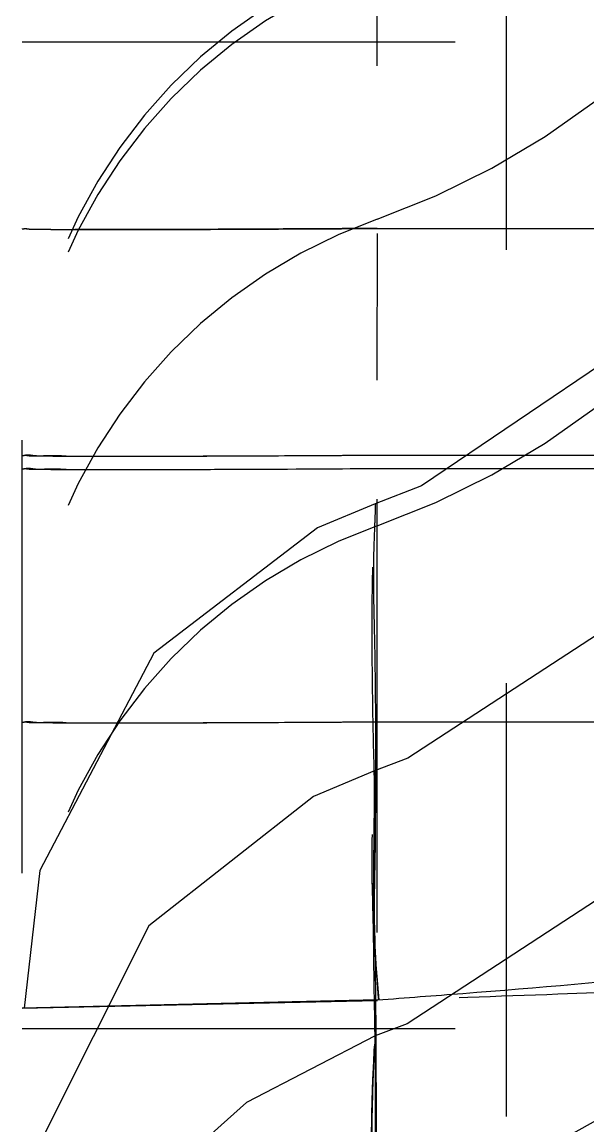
# Model space of a CAD drawing. Header units: millimetres. Extents: x 1147 to 12155, y -6137 to -4403.
# Drawn here: x 3291.451 to 3293.584, y -5134.558 to -5130.395 of the extents above; entities that cross this region are included whole.
import ezdxf

# ---------------------------------------------------------------- set-up
doc = ezdxf.new("R2010")
doc.units = ezdxf.units.MM
doc.header["$LTSCALE"] = 16.335
doc.linetypes.add('HIDDEN', pattern=[0.2, 0.1, -0.1])
doc.layers.add('DEFAULT_2', color=8, linetype='HIDDEN')

msp = doc.modelspace()

# ---------------------------------------------------------------- linework, layer by layer
at = {"layer": 'DEFAULT_2', "color": 8, "linetype": 'HIDDEN'}
for p, q in [((3293.2771, -5402.4154), (3293.2771, -5115.1277)), ((3292.7901, -5388.6539), (3292.7901, -5127.2168)), ((3291.4507, -5388.4307), (3291.4507, -5129.1123)), ((3292.7897, -5130.4275), (3292.7903, -5130.1868)), ((3291.4507, -5130.4697), (3294.7979, -5130.4697)), ((3292.79, -5131.745), (3292.7903, -5131.1923)), ((3292.7901, -5131.1736), (3294.799, -5131.1736)), ((3293.9247, -5131.489), (3292.9564, -5132.1439)), ((3292.7901, -5132.0282), (3294.799, -5132.0282)), ((3292.7901, -5132.0785), (3294.4725, -5132.0785)), ((3292.9564, -5132.1439), (3292.7819, -5132.2114)), ((3292.7816, -5132.2113), (3292.5649, -5132.302)), ((3292.5649, -5132.302), (3291.9477, -5132.7747)), ((3293.8987, -5132.5216), (3292.9059, -5133.1714)), ((3291.9477, -5132.7747), (3291.5175, -5133.5947)), ((3292.7901, -5133.0337), (3294.799, -5133.0337)), ((3292.9059, -5133.1714), (3292.7801, -5133.2187)), ((3292.7798, -5133.2186), (3292.5496, -5133.316)), ((3292.5496, -5133.316), (3291.9286, -5133.8029)), ((3293.897, -5133.523), (3292.9026, -5134.1724)), ((3291.5175, -5133.5947), (3291.4583, -5134.1135)), ((3291.9286, -5133.8029), (3291.5084, -5134.6395)), ((3292.7913, -5134.0823), (3291.4507, -5134.1136)), ((3291.4507, -5134.1136), (3292.7913, -5134.0841)), ((3291.4507, -5134.1901), (3294.799, -5134.1901)), ((3292.9026, -5134.1724), (3292.7819, -5134.2177))]:
    msp.add_line(p, q, dxfattribs=at)
for points in [[(3294.7989, -5132.2162), (3294.5206, -5133.4459), (3293.7659, -5134.4528), (3292.6678, -5135.0637), (3292.4381, -5135.1245)], [(3292.7821, -5134.2176), (3292.2964, -5134.4686), (3291.9538, -5134.7761)]]:
    msp.add_lwpolyline(points, dxfattribs=at)
for centre, radius, start, end in [((3291.7825, -5128.295), 3.0165, 289.5117, 0), ((3293.4617, -5130.4697), 2.011, 109.5117, 180), ((3293.4617, -5131.1736), 2.011, 109.5117, 180.0009), ((3291.7825, -5129.4513), 3.0165, 289.5117, 0), ((3293.4617, -5132.0282), 2.011, 109.5117, 180.0009), ((3293.4617, -5132.0785), 2.011, 109.5117, 180.0009), ((3293.4617, -5133.0337), 2.011, 109.5117, 180.0009), ((3291.7796, -5097.7443), 34.2877, 269.72914, 269.92357), ((3291.8079, -5041.2787), 90.7533, 269.953252, 270.178138), ((3291.4499, -4934.2959), 197.7367, 270.185474, 270.388315), ((3291.7644, -5103.6388), 28.4436, 269.70397, 269.87784), ((3291.8246, -5047.928), 84.1544, 269.917755, 270.180728), ((3291.4646, -4939.4188), 192.6642, 270.185997, 270.394178), ((3293.4617, -5134.1901), 2.011, 109.5117, 180), ((3291.4499, -4935.4149), 197.6232, 270.185578, 270.388536), ((3291.8097, -5087.7714), 45.2661, 269.75663, 270.03024), ((3291.7769, -5029.4935), 103.544, 270.031372, 270.173249)]:
    msp.add_arc(centre, radius, start, end, dxfattribs=at)
for points, knots in [([(3291.4507, -5131.1736), (3291.4507, -5131.1756), (3291.4634, -5131.1728), (3291.4768, -5131.1767), (3291.5088, -5131.1755), (3291.5694, -5131.1774), (3291.6755, -5131.1771), (3291.832, -5131.1776), (3292.028, -5131.1772), (3292.3515, -5131.1762), (3292.6094, -5131.1747), (3292.7901, -5131.1735)], [0, 0, 0, 0, 0.004536, 0.017903, 0.039983, 0.070628, 0.15701, 0.275205, 0.422376, 0.595468, 1, 1, 1, 1]), ([(3291.4507, -5131.1736), (3291.4507, -5131.1756), (3291.4634, -5131.1729), (3291.4768, -5131.1767), (3291.5088, -5131.1756), (3291.5694, -5131.1774), (3291.6755, -5131.1772), (3291.832, -5131.1777), (3292.028, -5131.1773), (3292.3515, -5131.1762), (3292.6094, -5131.1747), (3292.7901, -5131.1735)], [0, 0, 0, 0, 0.004538, 0.017906, 0.039985, 0.070631, 0.157013, 0.275207, 0.422377, 0.595469, 1, 1, 1, 1]), ([(3292.7901, -5131.1734), (3292.6719, -5131.1742), (3292.2916, -5131.1764), (3291.9113, -5131.1781), (3291.6492, -5131.1771)], [0, 0, 0, 0, 0.310789, 1, 1, 1, 1]), ([(3292.7901, -5131.1735), (3292.6719, -5131.1743), (3292.2916, -5131.1765), (3291.9113, -5131.1782), (3291.6492, -5131.1772)], [0, 0, 0, 0, 0.310796, 1, 1, 1, 1]), ([(3291.6175, -5132.0316), (3291.5934, -5132.0315), (3291.5534, -5132.03), (3291.4967, -5132.0331), (3291.4733, -5132.0259), (3291.4507, -5132.0318), (3291.4507, -5132.0283)], [0, 0, 0, 0, 0.432999, 0.745849, 0.935724, 1, 1, 1, 1]), ([(3291.4507, -5132.0283), (3291.4507, -5132.0303), (3291.4634, -5132.0275), (3291.4768, -5132.0314), (3291.5088, -5132.0302), (3291.5694, -5132.032), (3291.6755, -5132.0318), (3291.832, -5132.0323), (3292.028, -5132.0319), (3292.3515, -5132.0308), (3292.6094, -5132.0294), (3292.7901, -5132.0281)], [0, 0, 0, 0, 0.004536, 0.017903, 0.039983, 0.070628, 0.15701, 0.275205, 0.422376, 0.595468, 1, 1, 1, 1]), ([(3291.6175, -5132.082), (3291.5934, -5132.0819), (3291.5534, -5132.0804), (3291.4967, -5132.0834), (3291.4733, -5132.0763), (3291.4507, -5132.0821), (3291.4507, -5132.0785)], [0, 0, 0, 0, 0.432987, 0.74583, 0.935705, 1, 1, 1, 1]), ([(3291.4507, -5132.0785), (3291.4507, -5132.0806), (3291.4634, -5132.0778), (3291.4768, -5132.0817), (3291.5088, -5132.0805), (3291.5694, -5132.0824), (3291.6755, -5132.0821), (3291.832, -5132.0827), (3292.028, -5132.0822), (3292.3515, -5132.0812), (3292.6094, -5132.0797), (3292.7901, -5132.0785)], [0, 0, 0, 0, 0.004538, 0.017907, 0.039986, 0.070632, 0.157014, 0.275208, 0.422378, 0.59547, 1, 1, 1, 1]), ([(3292.7956, -5134.0839), (3292.786, -5133.9623), (3292.7705, -5133.7233), (3292.784, -5133.3767), (3292.7738, -5133.0582), (3292.7707, -5132.7795), (3292.7704, -5132.5761), (3292.7736, -5132.4405), (3292.7763, -5132.3611), (3292.7799, -5132.2999), (3292.7779, -5132.2523), (3292.7837, -5132.2296), (3292.7789, -5132.2125), (3292.7819, -5132.2114)], [0, 0, 0, 0, 0.19536, 0.383044, 0.554884, 0.705481, 0.829654, 0.8804, 0.922838, 0.956284, 0.980363, 0.994967, 1, 1, 1, 1]), ([(3292.7819, -5132.2114), (3292.7833, -5132.2109), (3292.7808, -5132.2221), (3292.7833, -5132.2315), (3292.7808, -5132.2581), (3292.7806, -5132.2762), (3292.7801, -5132.2873)], [0, 0, 0, 0, 0.060526, 0.247471, 0.561598, 1, 1, 1, 1]), ([(3292.7801, -5132.2873), (3292.7789, -5132.3175), (3292.7721, -5132.499), (3292.7788, -5132.6807), (3292.7813, -5132.8321)], [0, 0, 0, 0, 0.166655, 1, 1, 1, 1]), ([(3292.7813, -5132.8321), (3292.7839, -5132.989), (3292.7829, -5133.2347), (3292.7825, -5133.5728), (3292.7757, -5133.754), (3292.7788, -5133.8466)], [0, 0, 0, 0, 0.464251, 0.726204, 1, 1, 1, 1]), ([(3291.6175, -5133.0371), (3291.5934, -5133.037), (3291.5534, -5133.0355), (3291.4967, -5133.0386), (3291.4733, -5133.0314), (3291.4507, -5133.0373), (3291.4507, -5133.0338)], [0, 0, 0, 0, 0.432999, 0.745849, 0.935724, 1, 1, 1, 1]), ([(3291.4507, -5133.0338), (3291.4507, -5133.0358), (3291.4634, -5133.033), (3291.4768, -5133.0369), (3291.5088, -5133.0357), (3291.5694, -5133.0375), (3291.6755, -5133.0373), (3291.832, -5133.0378), (3292.028, -5133.0374), (3292.3515, -5133.0363), (3292.6094, -5133.0349), (3292.7901, -5133.0336)], [0, 0, 0, 0, 0.004536, 0.017903, 0.039983, 0.070628, 0.15701, 0.275205, 0.422376, 0.595468, 1, 1, 1, 1]), ([(3292.7959, -5135.0919), (3292.7949, -5135.0305), (3292.8009, -5134.9083), (3292.7804, -5134.6697), (3292.7859, -5134.3842), (3292.7784, -5134.0654), (3292.776, -5133.7865), (3292.769, -5133.5834), (3292.7718, -5133.4481), (3292.7745, -5133.3685), (3292.7793, -5133.307), (3292.7772, -5133.2593), (3292.7837, -5133.2366), (3292.7771, -5133.2199), (3292.7799, -5133.2188)], [0, 0, 0, 0, 0.098337, 0.195407, 0.382939, 0.555157, 0.705885, 0.829577, 0.880294, 0.922832, 0.956487, 0.980641, 0.995136, 1, 1, 1, 1]), ([(3292.7799, -5133.2188), (3292.7822, -5133.2181), (3292.7771, -5133.2353), (3292.7824, -5133.2498), (3292.7792, -5133.2903), (3292.7795, -5133.318), (3292.779, -5133.3349)], [0, 0, 0, 0, 0.062259, 0.250103, 0.563119, 1, 1, 1, 1]), ([(3292.779, -5133.3349), (3292.7728, -5133.5502), (3292.7895, -5134.1034), (3292.7834, -5134.6564), (3292.7925, -5134.9939)], [0, 0, 0, 0, 0.389562, 1, 1, 1, 1]), ([(3294.7287, -5133.979), (3294.6445, -5133.9967), (3294.4155, -5134.0171), (3293.9964, -5134.0418), (3293.4357, -5134.0628), (3293.018, -5134.0771), (3292.7913, -5134.0841)], [0, 0, 0, 0, 0.133062, 0.354018, 0.64947, 1, 1, 1, 1]), ([(3292.7913, -5134.0823), (3292.8984, -5134.0743), (3293.2862, -5134.0443), (3293.674, -5134.0124), (3293.9539, -5133.981)], [0, 0, 0, 0, 0.276109, 1, 1, 1, 1]), ([(3292.7826, -5134.2177), (3292.7797, -5134.2191), (3292.784, -5134.2357), (3292.7768, -5134.2595), (3292.7768, -5134.3074), (3292.7723, -5134.3695), (3292.7698, -5134.4494), (3292.7666, -5134.5854), (3292.7668, -5134.7894), (3292.7717, -5135.0688), (3292.7816, -5135.3875), (3292.7916, -5135.7342), (3292.7884, -5135.9737), (3292.7933, -5136.0959)], [0, 0, 0, 0, 0.005104, 0.019965, 0.044459, 0.07821, 0.120721, 0.1715, 0.295712, 0.446202, 0.617829, 0.804793, 1, 1, 1, 1]), ([(3292.7729, -5134.4486), (3292.7735, -5134.4242), (3292.7757, -5134.3539), (3292.7798, -5134.2836), (3292.7821, -5134.2377)], [0, 0, 0, 0, 0.34642, 1, 1, 1, 1]), ([(3292.7734, -5134.9934), (3292.7724, -5134.9399), (3292.7698, -5134.7583), (3292.7696, -5134.5766), (3292.7729, -5134.4486)], [0, 0, 0, 0, 0.294915, 1, 1, 1, 1])]:
    msp.add_open_spline(points, degree=3, knots=knots, dxfattribs=at)
msp.add_open_spline([(3292.7788, -5133.8466), (3292.7814, -5133.9252), (3292.789, -5134.0036), (3292.7955, -5134.0821)], degree=3, dxfattribs=at)

doc.saveas('drawing.dxf')
